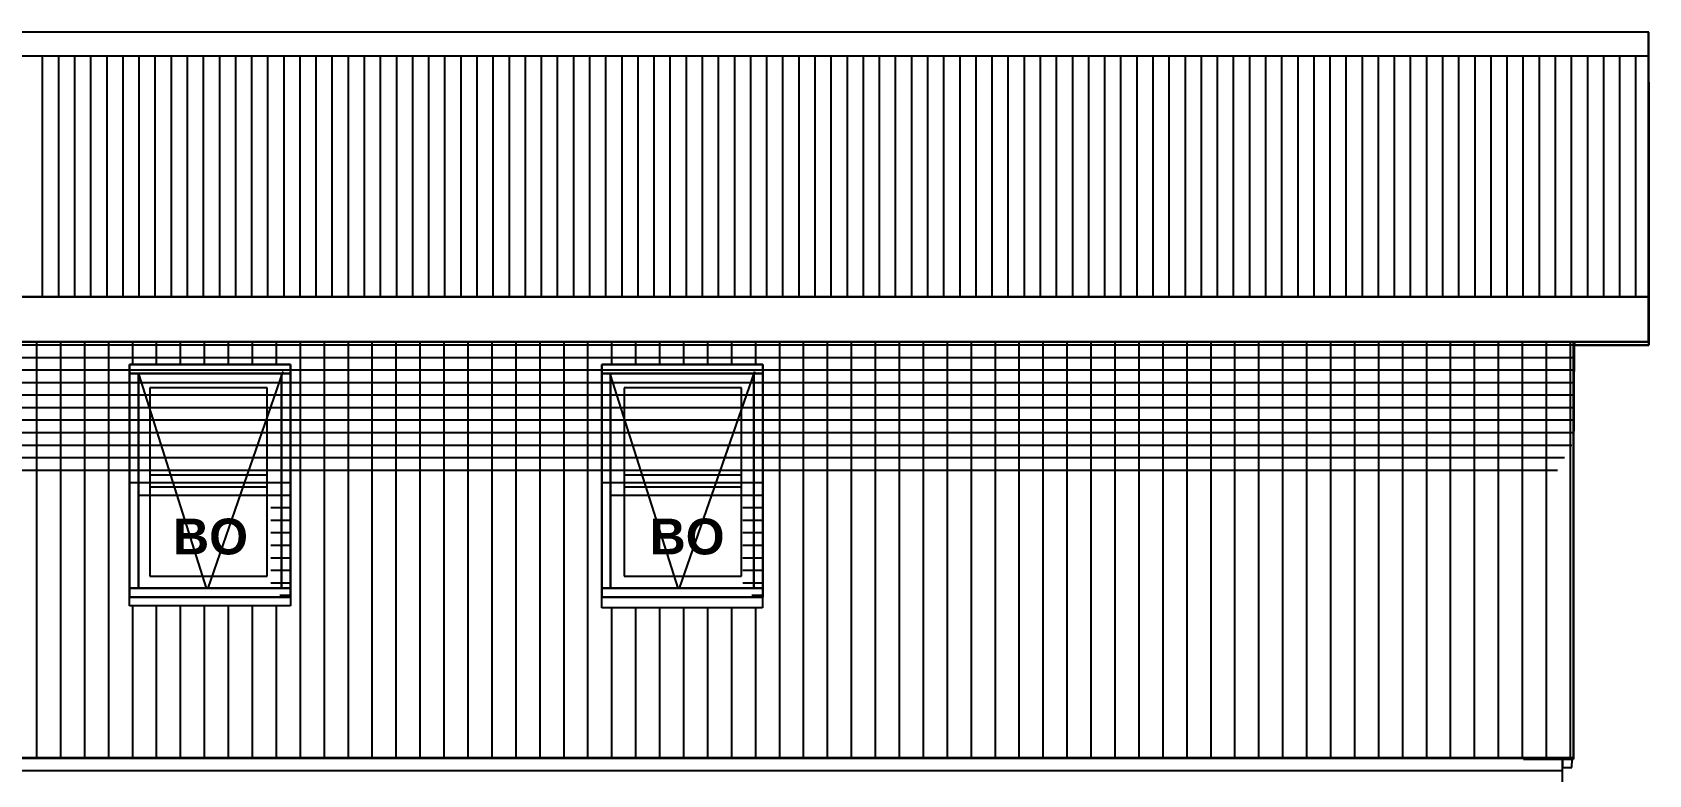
# Model space of a CAD drawing. Header units: millimetres. Extents: x -242231 to 419123, y -2399 to 525285.
# Drawn here: x -213887 to -204848, y 68307 to 72458 of the extents above; entities that cross this region are included whole.
import ezdxf

# ---------------------------------------------------------------- set-up
doc = ezdxf.new("R2010")
doc.units = ezdxf.units.MM
doc.styles.add('GENERATED_STYLE_3', font='swissb.ttf')

msp = doc.modelspace()

# ---------------------------------------------------------------- linework, layer by layer
for p, q in [((-204849.464, 72458.213), (-222553.186, 72458.213)), ((-204849.464, 70979.865), (-204849.464, 72458.213)), ((-204849.464, 72458.213), (-204849.464, 72179.583)), ((-204848.429, 72458.213), (-204849.464, 72458.213)), ((-204848.429, 72179.583), (-204848.429, 72458.213)), ((-204848.429, 72179.583), (-204849.464, 72179.583)), ((-204849.464, 72179.583), (-204849.464, 70979.865)), ((-204849.464, 72179.583), (-204848.429, 72179.583)), ((-204848.429, 70934.587), (-204848.429, 72179.583)), ((-222553.186, 70979.865), (-204849.464, 70979.865)), ((-204849.464, 70979.865), (-222553.186, 70979.865)), ((-204849.464, 70727.841), (-204849.464, 70979.865)), ((-204849.464, 70979.865), (-204849.464, 70934.587)), ((-204848.429, 70934.587), (-204849.464, 70934.587)), ((-204849.464, 70934.587), (-204849.464, 70727.841)), ((-204849.464, 70934.587), (-204848.429, 70934.587)), ((-204848.429, 70708.839), (-204848.429, 70934.587)), ((-222553.186, 70727.841), (-204849.464, 70727.841)), ((-205269.155, 70727.841), (-205269.155, 69725.761)), ((-205269.155, 69725.761), (-205263.135, 70727.841)), ((-205263.135, 70727.841), (-205269.155, 70727.841)), ((-205263.135, 70727.841), (-205263.249, 70708.839)), ((-205263.249, 70708.839), (-204848.429, 70708.839)), ((-204849.464, 70727.841), (-205263.135, 70727.841)), ((-212443.353, 70600.504), (-213343.353, 70600.504)), ((-213343.353, 70600.504), (-213343.353, 70550.504)), ((-212443.353, 70550.504), (-212443.353, 70600.504)), ((-209802.923, 70600.504), (-210702.923, 70600.504)), ((-210702.923, 70600.504), (-210702.923, 70550.504)), ((-209802.923, 70550.504), (-209802.923, 70600.504)), ((-213343.353, 70550.504), (-213293.353, 70550.504)), ((-213293.353, 70550.504), (-213343.353, 70550.504)), ((-213343.353, 70550.504), (-213343.353, 69350.504)), ((-212493.353, 70550.504), (-213293.353, 70550.504)), ((-213293.353, 70550.504), (-213293.353, 69350.504)), ((-213293.353, 70550.504), (-212493.353, 70550.504)), ((-213293.353, 69350.504), (-213293.353, 70550.504)), ((-212493.353, 69350.504), (-212493.353, 70550.504)), ((-212493.353, 70550.504), (-212443.353, 70550.504)), ((-212493.353, 70550.504), (-212493.353, 69350.504)), ((-212443.353, 70550.504), (-212493.353, 70550.504)), ((-212443.353, 69350.504), (-212443.353, 70550.504)), ((-210702.923, 70550.504), (-210652.923, 70550.504)), ((-210652.923, 70550.504), (-210702.923, 70550.504)), ((-210702.923, 70550.504), (-210702.923, 69350.504)), ((-209852.923, 70550.504), (-210652.923, 70550.504)), ((-210652.923, 70550.504), (-210652.923, 69350.504)), ((-210652.923, 70550.504), (-209852.923, 70550.504)), ((-210652.923, 69350.504), (-210652.923, 70550.504)), ((-209852.923, 69350.504), (-209852.923, 70550.504)), ((-209852.923, 70550.504), (-209802.923, 70550.504)), ((-209852.923, 70550.504), (-209852.923, 69350.504)), ((-209802.923, 70550.504), (-209852.923, 70550.504)), ((-209802.923, 69350.504), (-209802.923, 70550.504)), ((-213343.353, 69350.504), (-213293.353, 69350.504)), ((-213293.353, 69350.504), (-213343.353, 69350.504)), ((-213343.353, 69350.504), (-213343.353, 69300.504)), ((-213293.353, 69350.504), (-212493.353, 69350.504)), ((-212493.353, 69350.504), (-213293.353, 69350.504)), ((-212493.353, 69350.504), (-212443.353, 69350.504)), ((-212443.353, 69350.504), (-212493.353, 69350.504)), ((-212443.353, 69300.504), (-212443.353, 69350.504)), ((-210652.923, 69350.504), (-210702.923, 69350.504)), ((-210702.923, 69350.504), (-210702.923, 69300.504)), ((-210702.923, 69350.504), (-210652.923, 69350.504)), ((-210652.923, 69350.504), (-209852.923, 69350.504)), ((-209852.923, 69350.504), (-210652.923, 69350.504)), ((-209802.923, 69350.504), (-209852.923, 69350.504)), ((-209852.923, 69350.504), (-209802.923, 69350.504)), ((-209802.923, 69300.504), (-209802.923, 69350.504)), ((-213343.353, 69300.504), (-212443.353, 69300.504)), ((-210702.923, 69300.504), (-209802.923, 69300.504)), ((-205549.155, 68400.504), (-220689.738, 68400.504)), ((-205269.155, 68400.504), (-205549.155, 68400.504)), ((-205549.155, 68400.504), (-205549.155, 68394.371)), ((-205549.155, 68394.371), (-205549.155, 68400.504)), ((-205549.155, 68394.371), (-205269.155, 68394.371)), ((-205329.852, 68394.371), (-205549.155, 68394.371)), ((-205277.155, 68394.371), (-205329.852, 68394.371)), ((-205329.852, 68394.371), (-205329.852, 68347.348)), ((-205329.852, 68267.304), (-205329.852, 68394.371)), ((-205329.852, 68347.348), (-205277.437, 68347.348)), ((-205277.437, 68347.348), (-205277.155, 68394.371)), ((-205269.155, 68394.371), (-205269.155, 68400.504))]:
    msp.add_line(p, q)
at = {"linetype": 'Continuous'}
for p, q in [((-204849.464, 72458.213), (-222553.186, 72458.213)), ((-204849.464, 70979.865), (-204849.464, 72458.213)), ((-204849.464, 72458.213), (-204848.429, 72458.213)), ((-204848.429, 72179.583), (-204848.429, 72458.213)), ((-204849.464, 72324.552), (-222553.186, 72324.552)), ((-204849.464, 70979.851), (-204849.464, 72324.552)), ((-204849.464, 72179.583), (-204848.429, 72179.583)), ((-204848.429, 72179.583), (-204848.429, 70708.839)), ((-222553.186, 70979.865), (-204849.464, 70979.865)), ((-222553.186, 70979.851), (-204849.464, 70979.851)), ((-204849.464, 70727.841), (-204849.464, 70979.865)), ((-222553.186, 70727.841), (-204849.464, 70727.841)), ((-205269.155, 70727.316), (-221967.496, 70727.316)), ((-205269.155, 70727.841), (-205269.155, 68400.504)), ((-205269.155, 69725.761), (-205263.135, 70727.841)), ((-205269.155, 68399.679), (-205269.155, 70727.316)), ((-204848.429, 70708.839), (-205263.249, 70708.839)), ((-213343.353, 70600.504), (-212443.353, 70600.504)), ((-213343.353, 69300.504), (-213343.353, 70600.504)), ((-213343.353, 70600.504), (-212443.353, 70600.504)), ((-213343.353, 69250.493), (-213343.353, 70600.504)), ((-212443.353, 70600.504), (-212443.353, 69300.504)), ((-212443.353, 70600.504), (-212443.353, 69250.493)), ((-210702.923, 69300.504), (-210702.923, 70600.504)), ((-210702.923, 70600.504), (-209802.923, 70600.504)), ((-210702.923, 70600.504), (-209803.623, 70600.504)), ((-210702.923, 69240.517), (-210702.923, 70600.504)), ((-209803.623, 70600.504), (-209803.623, 69240.517)), ((-209802.923, 70600.504), (-209802.923, 69300.504)), ((-213293.353, 69350.504), (-213293.353, 70550.504)), ((-213293.353, 70550.504), (-212493.353, 70550.504)), ((-212912.214, 69350.504), (-213289.601, 70543.654)), ((-212903.752, 69350.504), (-212483.516, 70561.435)), ((-212493.353, 70550.504), (-212493.353, 69350.504)), ((-210652.923, 69350.504), (-210652.923, 70550.504)), ((-210652.923, 70550.504), (-209852.923, 70550.504)), ((-210275.535, 69350.504), (-210652.923, 70543.654)), ((-210267.073, 69350.504), (-209846.837, 70561.435)), ((-209852.923, 70550.504), (-209852.923, 69350.504)), ((-213229.111, 70469.92), (-213229.111, 69417.879)), ((-212573.021, 70469.92), (-213229.111, 70469.92)), ((-212573.021, 69417.879), (-212573.021, 70469.92)), ((-210577.939, 70469.92), (-210577.939, 69417.879)), ((-209921.849, 70469.92), (-210577.939, 70469.92)), ((-209921.849, 69417.879), (-209921.849, 70469.92)), ((-213229.111, 69981.482), (-213229.111, 69917.24)), ((-212573.021, 69981.482), (-213229.111, 69981.482)), ((-212573.021, 69917.24), (-212573.021, 69981.482)), ((-210577.672, 69981.482), (-210577.672, 69917.24)), ((-209921.582, 69981.482), (-210577.672, 69981.482)), ((-209921.582, 69917.24), (-209921.582, 69981.482)), ((-213229.111, 69917.24), (-212573.021, 69917.24)), ((-210577.672, 69917.24), (-209921.582, 69917.24)), ((-213229.111, 69417.879), (-212573.021, 69417.879)), ((-210577.939, 69417.879), (-209921.849, 69417.879)), ((-212493.353, 69350.504), (-213293.353, 69350.504)), ((-209852.923, 69350.504), (-210652.923, 69350.504)), ((-212443.353, 69300.504), (-213343.353, 69300.504)), ((-212443.353, 69250.493), (-213343.353, 69250.493)), ((-209802.923, 69300.504), (-210702.923, 69300.504)), ((-209803.623, 69240.517), (-210702.923, 69240.517)), ((-217067.797, 68400.504), (-205549.155, 68400.504)), ((-217067.734, 68399.679), (-205269.155, 68399.679)), ((-205549.155, 68400.504), (-205549.155, 68394.371)), ((-205269.155, 68394.371), (-205549.155, 68394.371)), ((-205329.852, 68267.304), (-205329.852, 68394.371)), ((-205329.852, 68347.348), (-205277.437, 68347.348)), ((-205277.437, 68347.348), (-205277.155, 68394.371)), ((-205269.155, 68400.504), (-205269.155, 68394.371))]:
    msp.add_line(p, q, dxfattribs=at)
at = {"color": 251, "linetype": 'Continuous', "lineweight": 25}
for p, q in [((-213831.224, 72324.552), (-213831.224, 70979.851)), ((-213741.224, 72324.552), (-213741.224, 70979.851)), ((-213651.224, 72324.552), (-213651.224, 70979.851)), ((-213561.224, 72324.552), (-213561.224, 70979.851)), ((-213471.224, 72324.552), (-213471.224, 70979.851)), ((-213381.224, 72324.552), (-213381.224, 70979.851)), ((-213291.224, 72324.552), (-213291.224, 70979.851)), ((-213201.224, 72324.552), (-213201.224, 70979.851)), ((-213111.224, 72324.552), (-213111.224, 70979.851)), ((-213021.224, 72324.552), (-213021.224, 70979.851)), ((-212931.224, 72324.552), (-212931.224, 70979.851)), ((-212841.224, 72324.552), (-212841.224, 70979.851)), ((-212751.224, 72324.552), (-212751.224, 70979.851)), ((-212661.224, 72324.552), (-212661.224, 70979.851)), ((-212571.224, 72324.552), (-212571.224, 70979.851)), ((-212481.224, 72324.552), (-212481.224, 70979.851)), ((-212391.224, 72324.552), (-212391.224, 70979.851)), ((-212301.224, 72324.552), (-212301.224, 70979.851)), ((-212211.224, 72324.552), (-212211.224, 70979.851)), ((-212121.224, 72324.552), (-212121.224, 70979.851)), ((-212031.224, 72324.552), (-212031.224, 70979.851)), ((-211941.224, 72324.552), (-211941.224, 70979.851)), ((-211851.224, 72324.552), (-211851.224, 70979.851)), ((-211761.224, 72324.552), (-211761.224, 70979.851)), ((-211671.224, 72324.552), (-211671.224, 70979.851)), ((-211581.224, 72324.552), (-211581.224, 70979.851)), ((-211491.224, 72324.552), (-211491.224, 70979.851)), ((-211401.224, 72324.552), (-211401.224, 70979.851)), ((-211311.224, 72324.552), (-211311.224, 70979.851)), ((-211221.224, 72324.552), (-211221.224, 70979.851)), ((-211131.224, 72324.552), (-211131.224, 70979.851)), ((-211041.224, 72324.552), (-211041.224, 70979.851)), ((-210951.224, 72324.552), (-210951.224, 70979.851)), ((-210861.224, 72324.552), (-210861.224, 70979.851)), ((-210771.224, 72324.552), (-210771.224, 70979.851)), ((-210681.224, 72324.552), (-210681.224, 70979.851)), ((-210591.224, 72324.552), (-210591.224, 70979.851)), ((-210501.224, 72324.552), (-210501.224, 70979.851)), ((-210411.224, 72324.552), (-210411.224, 70979.851)), ((-210321.224, 72324.552), (-210321.224, 70979.851)), ((-210231.224, 72324.552), (-210231.224, 70979.851)), ((-210141.224, 72324.552), (-210141.224, 70979.851)), ((-210051.224, 72324.552), (-210051.224, 70979.851)), ((-209961.224, 72324.552), (-209961.224, 70979.851)), ((-209871.224, 72324.552), (-209871.224, 70979.851)), ((-209781.224, 72324.552), (-209781.224, 70979.851)), ((-209691.224, 72324.552), (-209691.224, 70979.851)), ((-209601.224, 72324.552), (-209601.224, 70979.851)), ((-209511.224, 72324.552), (-209511.224, 70979.851)), ((-209421.224, 72324.552), (-209421.224, 70979.851)), ((-209331.224, 72324.552), (-209331.224, 70979.851)), ((-209241.224, 72324.552), (-209241.224, 70979.851)), ((-209151.224, 72324.552), (-209151.224, 70979.851)), ((-209061.224, 72324.552), (-209061.224, 70979.851)), ((-208971.224, 72324.552), (-208971.224, 70979.851)), ((-208881.224, 72324.552), (-208881.224, 70979.851)), ((-208791.224, 72324.552), (-208791.224, 70979.851)), ((-208701.224, 72324.552), (-208701.224, 70979.851)), ((-208611.224, 72324.552), (-208611.224, 70979.851)), ((-208521.224, 72324.552), (-208521.224, 70979.851)), ((-208431.224, 72324.552), (-208431.224, 70979.851)), ((-208341.224, 72324.552), (-208341.224, 70979.851)), ((-208251.224, 72324.552), (-208251.224, 70979.851)), ((-208161.224, 72324.552), (-208161.224, 70979.851)), ((-208071.224, 72324.552), (-208071.224, 70979.851)), ((-207981.224, 72324.552), (-207981.224, 70979.851)), ((-207891.224, 72324.552), (-207891.224, 70979.851)), ((-207801.224, 72324.552), (-207801.224, 70979.851)), ((-207711.224, 72324.552), (-207711.224, 70979.851)), ((-207621.224, 72324.552), (-207621.224, 70979.851)), ((-207531.224, 72324.552), (-207531.224, 70979.851)), ((-207441.224, 72324.552), (-207441.224, 70979.851)), ((-207351.224, 72324.552), (-207351.224, 70979.851)), ((-207261.224, 72324.552), (-207261.224, 70979.851)), ((-207171.224, 72324.552), (-207171.224, 70979.851)), ((-207081.224, 72324.552), (-207081.224, 70979.851)), ((-206991.224, 72324.552), (-206991.224, 70979.851)), ((-206901.224, 72324.552), (-206901.224, 70979.851)), ((-206811.224, 72324.552), (-206811.224, 70979.851)), ((-206721.224, 72324.552), (-206721.224, 70979.851)), ((-206631.224, 72324.552), (-206631.224, 70979.851)), ((-206541.224, 72324.552), (-206541.224, 70979.851)), ((-206451.224, 72324.552), (-206451.224, 70979.851)), ((-206361.224, 72324.552), (-206361.224, 70979.851)), ((-206271.224, 72324.552), (-206271.224, 70979.851)), ((-206181.224, 72324.552), (-206181.224, 70979.851)), ((-206091.224, 72324.552), (-206091.224, 70979.851)), ((-206001.224, 72324.552), (-206001.224, 70979.851)), ((-205911.224, 72324.552), (-205911.224, 70979.851)), ((-205821.224, 72324.552), (-205821.224, 70979.851)), ((-205731.224, 72324.552), (-205731.224, 70979.851)), ((-205641.224, 72324.552), (-205641.224, 70979.851)), ((-205551.224, 72324.552), (-205551.224, 70979.851)), ((-205461.224, 72324.552), (-205461.224, 70979.851)), ((-205371.224, 72324.552), (-205371.224, 70979.851)), ((-205281.224, 72324.552), (-205281.224, 70979.851)), ((-205191.224, 72324.552), (-205191.224, 70979.851)), ((-205101.224, 72324.552), (-205101.224, 70979.851)), ((-205011.224, 72324.552), (-205011.224, 70979.851)), ((-204921.224, 72324.552), (-204921.224, 70979.851)), ((-204849.464, 72110.504), (-204848.429, 72110.504)), ((-204849.464, 72040.504), (-204848.429, 72040.504)), ((-204849.464, 71970.504), (-204848.429, 71970.504)), ((-204849.464, 71900.504), (-204848.429, 71900.504)), ((-204849.464, 71830.504), (-204848.429, 71830.504)), ((-204849.464, 71760.504), (-204848.429, 71760.504)), ((-204849.464, 71690.504), (-204848.429, 71690.504)), ((-204849.464, 71620.504), (-204848.429, 71620.504)), ((-204849.464, 71550.504), (-204848.429, 71550.504)), ((-204849.464, 71480.504), (-204848.429, 71480.504)), ((-204849.464, 71410.504), (-204848.429, 71410.504)), ((-204849.464, 71340.504), (-204848.429, 71340.504)), ((-204849.464, 71270.504), (-204848.429, 71270.504)), ((-204849.464, 71200.504), (-204848.429, 71200.504)), ((-204849.464, 71130.504), (-204848.429, 71130.504)), ((-204849.464, 71060.504), (-204848.429, 71060.504)), ((-204849.464, 70990.504), (-204848.429, 70990.504)), ((-204849.464, 70920.504), (-204848.429, 70920.504)), ((-204849.464, 70850.504), (-204848.429, 70850.504)), ((-204849.464, 70780.504), (-204848.429, 70780.504)), ((-221968.487, 70710.504), (-205269.155, 70710.504)), ((-213863.638, 70727.316), (-213863.638, 68399.679)), ((-213729.638, 70727.316), (-213729.638, 68399.679)), ((-213595.638, 70727.316), (-213595.638, 68399.679)), ((-213461.638, 70727.316), (-213461.638, 68399.679)), ((-213327.638, 70727.316), (-213327.638, 70600.504)), ((-213193.638, 70727.316), (-213193.638, 70600.504)), ((-213059.638, 70727.316), (-213059.638, 70600.504)), ((-212925.638, 70727.316), (-212925.638, 70600.504)), ((-212791.638, 70727.316), (-212791.638, 70600.504)), ((-212657.638, 70727.316), (-212657.638, 70600.504)), ((-212523.638, 70727.316), (-212523.638, 70600.504)), ((-212389.638, 70727.316), (-212389.638, 68399.679)), ((-212255.638, 70727.316), (-212255.638, 68399.679)), ((-212121.638, 70727.316), (-212121.638, 68399.679)), ((-211987.638, 70727.316), (-211987.638, 68399.679)), ((-211853.638, 70727.316), (-211853.638, 68399.679)), ((-211719.638, 70727.316), (-211719.638, 68399.679)), ((-211585.638, 70727.316), (-211585.638, 68399.679)), ((-211451.638, 70727.316), (-211451.638, 68399.679)), ((-211317.638, 70727.316), (-211317.638, 68399.679)), ((-211183.638, 70727.316), (-211183.638, 68399.679)), ((-211049.638, 70727.316), (-211049.638, 68399.679)), ((-210915.638, 70727.316), (-210915.638, 68399.679)), ((-210781.638, 70727.316), (-210781.638, 68399.679)), ((-210647.638, 70727.316), (-210647.638, 70600.504)), ((-210513.638, 70727.316), (-210513.638, 70600.504)), ((-210379.638, 70727.316), (-210379.638, 70600.504)), ((-210245.638, 70727.316), (-210245.638, 70600.504)), ((-210111.638, 70727.316), (-210111.638, 70600.504)), ((-209977.638, 70727.316), (-209977.638, 70600.504)), ((-209843.638, 70727.316), (-209843.638, 70600.504)), ((-209709.638, 70727.316), (-209709.638, 68399.679)), ((-209575.638, 70727.316), (-209575.638, 68399.679)), ((-209441.638, 70727.316), (-209441.638, 68399.679)), ((-209307.638, 70727.316), (-209307.638, 68399.679)), ((-209173.638, 70727.316), (-209173.638, 68399.679)), ((-209039.638, 70727.316), (-209039.638, 68399.679)), ((-208905.638, 70727.316), (-208905.638, 68399.679)), ((-208771.638, 70727.316), (-208771.638, 68399.679)), ((-208637.638, 70727.316), (-208637.638, 68399.679)), ((-208503.638, 70727.316), (-208503.638, 68399.679)), ((-208369.638, 70727.316), (-208369.638, 68399.679)), ((-208235.638, 70727.316), (-208235.638, 68399.679)), ((-208101.638, 70727.316), (-208101.638, 68399.679)), ((-207967.638, 70727.316), (-207967.638, 68399.679)), ((-207833.638, 70727.316), (-207833.638, 68399.679)), ((-207699.638, 70727.316), (-207699.638, 68399.679)), ((-207565.638, 70727.316), (-207565.638, 68399.679)), ((-207431.638, 70727.316), (-207431.638, 68399.679)), ((-207297.638, 70727.316), (-207297.638, 68399.679)), ((-207163.638, 70727.316), (-207163.638, 68399.679)), ((-207029.638, 70727.316), (-207029.638, 68399.679)), ((-206895.638, 70727.316), (-206895.638, 68399.679)), ((-206761.638, 70727.316), (-206761.638, 68399.679)), ((-206627.638, 70727.316), (-206627.638, 68399.679)), ((-206493.638, 70727.316), (-206493.638, 68399.679)), ((-206359.638, 70727.316), (-206359.638, 68399.679)), ((-206225.638, 70727.316), (-206225.638, 68399.679)), ((-206091.638, 70727.316), (-206091.638, 68399.679)), ((-205957.638, 70727.316), (-205957.638, 68399.679)), ((-205823.638, 70727.316), (-205823.638, 68399.679)), ((-205689.638, 70727.316), (-205689.638, 68399.679)), ((-205555.638, 70727.316), (-205555.638, 68399.679)), ((-205421.638, 70727.316), (-205421.638, 68399.679)), ((-205287.638, 70727.316), (-205287.638, 68399.679)), ((-205269.155, 70710.504), (-205263.239, 70710.504)), ((-205263.239, 70710.504), (-204848.429, 70710.504)), ((-221968.487, 70640.504), (-205269.155, 70640.504)), ((-205269.155, 70640.504), (-205263.659, 70640.504)), ((-214213.675, 70570.504), (-213343.353, 70570.504)), ((-213343.353, 70570.504), (-212443.353, 70570.504)), ((-212443.353, 70570.504), (-210702.923, 70570.504)), ((-210702.923, 70570.504), (-209802.923, 70570.504)), ((-209802.923, 70570.504), (-205269.155, 70570.504)), ((-205269.155, 70570.504), (-205264.08, 70570.504)), ((-214213.675, 70500.504), (-213343.353, 70500.504)), ((-214213.675, 70430.504), (-213343.353, 70430.504)), ((-213343.353, 70500.504), (-213293.353, 70500.504)), ((-213343.353, 70430.504), (-213293.353, 70430.504)), ((-213293.353, 70500.504), (-212493.353, 70500.504)), ((-213293.353, 70430.504), (-212493.353, 70430.504)), ((-212493.353, 70500.504), (-212443.353, 70500.504)), ((-212493.353, 70430.504), (-212443.353, 70430.504)), ((-212443.353, 70500.504), (-210702.923, 70500.504)), ((-212443.353, 70430.504), (-210702.923, 70430.504)), ((-210702.923, 70500.504), (-210652.923, 70500.504)), ((-210702.923, 70430.504), (-210652.923, 70430.504)), ((-210652.923, 70500.504), (-209852.923, 70500.504)), ((-210652.923, 70430.504), (-209852.923, 70430.504)), ((-209852.923, 70500.504), (-209802.923, 70500.504)), ((-209852.923, 70430.504), (-209802.923, 70430.504)), ((-209802.923, 70500.504), (-205269.155, 70500.504)), ((-209802.923, 70430.504), (-205269.155, 70430.504)), ((-205269.155, 70500.504), (-205264.501, 70500.504)), ((-214213.675, 70360.504), (-213343.353, 70360.504)), ((-213343.353, 70360.504), (-213293.353, 70360.504)), ((-213293.353, 70360.504), (-212493.353, 70360.504)), ((-212493.353, 70360.504), (-212443.353, 70360.504)), ((-212443.353, 70360.504), (-210702.923, 70360.504)), ((-210702.923, 70360.504), (-210652.923, 70360.504)), ((-210652.923, 70360.504), (-209852.923, 70360.504)), ((-209852.923, 70360.504), (-209802.923, 70360.504)), ((-209802.923, 70360.504), (-205269.155, 70360.504)), ((-214213.675, 70290.504), (-213343.353, 70290.504)), ((-213343.353, 70290.504), (-213293.353, 70290.504)), ((-213293.353, 70290.504), (-212493.353, 70290.504)), ((-212493.353, 70290.504), (-212443.353, 70290.504)), ((-212443.353, 70290.504), (-210702.923, 70290.504)), ((-210702.923, 70290.504), (-210652.923, 70290.504)), ((-210652.923, 70290.504), (-209852.923, 70290.504)), ((-209852.923, 70290.504), (-209802.923, 70290.504)), ((-209802.923, 70290.504), (-205269.155, 70290.504)), ((-214213.675, 70220.504), (-213343.353, 70220.504)), ((-214213.675, 70150.504), (-213343.353, 70150.504)), ((-213343.353, 70220.504), (-213293.353, 70220.504)), ((-213343.353, 70150.504), (-213293.353, 70150.504)), ((-213293.353, 70220.504), (-212493.353, 70220.504)), ((-213293.353, 70150.504), (-212493.353, 70150.504)), ((-212493.353, 70220.504), (-212443.353, 70220.504)), ((-212493.353, 70150.504), (-212443.353, 70150.504)), ((-212443.353, 70220.504), (-210702.923, 70220.504)), ((-212443.353, 70150.504), (-210702.923, 70150.504)), ((-210702.923, 70220.504), (-210652.923, 70220.504)), ((-210702.923, 70150.504), (-210652.923, 70150.504)), ((-210652.923, 70220.504), (-209852.923, 70220.504)), ((-210652.923, 70150.504), (-209852.923, 70150.504)), ((-209852.923, 70220.504), (-209802.923, 70220.504)), ((-209852.923, 70150.504), (-209802.923, 70150.504)), ((-209802.923, 70220.504), (-205269.155, 70220.504)), ((-209802.923, 70150.504), (-205278.348, 70150.504)), ((-214213.675, 70080.504), (-213343.353, 70080.504)), ((-213343.353, 70080.504), (-213293.353, 70080.504)), ((-213293.353, 70080.504), (-212493.353, 70080.504)), ((-212493.353, 70080.504), (-212443.353, 70080.504)), ((-212443.353, 70080.504), (-210702.923, 70080.504)), ((-210702.923, 70080.504), (-210652.923, 70080.504)), ((-210652.923, 70080.504), (-209852.923, 70080.504)), ((-209852.923, 70080.504), (-209802.923, 70080.504)), ((-209802.923, 70080.504), (-205318.597, 70080.504)), ((-214213.675, 70010.504), (-213343.353, 70010.504)), ((-213343.353, 70010.504), (-213293.353, 70010.504)), ((-213293.353, 70010.504), (-212493.353, 70010.504)), ((-212493.353, 70010.504), (-212443.353, 70010.504)), ((-212443.353, 70010.504), (-210702.923, 70010.504)), ((-210702.923, 70010.504), (-210652.923, 70010.504)), ((-210652.923, 70010.504), (-209852.923, 70010.504)), ((-209852.923, 70010.504), (-209802.923, 70010.504)), ((-209802.923, 70010.504), (-205358.847, 70010.504)), ((-213343.353, 69940.504), (-213293.353, 69940.504)), ((-213293.353, 69940.504), (-212493.353, 69940.504)), ((-213293.353, 69870.504), (-212493.353, 69870.504)), ((-212493.353, 69940.504), (-212443.353, 69940.504)), ((-212493.353, 69870.504), (-212443.353, 69870.504)), ((-210702.923, 69940.504), (-210652.923, 69940.504)), ((-210652.923, 69940.504), (-209852.923, 69940.504)), ((-210652.923, 69870.504), (-209852.923, 69870.504)), ((-209852.923, 69940.504), (-209802.923, 69940.504)), ((-209852.923, 69870.504), (-209802.923, 69870.504)), ((-212553.353, 69800.504), (-212493.353, 69800.504)), ((-212493.353, 69800.504), (-212443.353, 69800.504)), ((-209912.923, 69800.504), (-209852.923, 69800.504)), ((-209852.923, 69800.504), (-209802.923, 69800.504)), ((-212553.353, 69730.504), (-212493.353, 69730.504)), ((-212493.353, 69730.504), (-212443.353, 69730.504)), ((-209912.923, 69730.504), (-209852.923, 69730.504)), ((-209852.923, 69730.504), (-209802.923, 69730.504)), ((-212553.353, 69660.504), (-212493.353, 69660.504)), ((-212493.353, 69660.504), (-212443.353, 69660.504)), ((-209912.923, 69660.504), (-209852.923, 69660.504)), ((-209852.923, 69660.504), (-209802.923, 69660.504)), ((-212553.353, 69590.504), (-212493.353, 69590.504)), ((-212553.353, 69520.504), (-212493.353, 69520.504)), ((-212493.353, 69590.504), (-212443.353, 69590.504)), ((-212493.353, 69520.504), (-212443.353, 69520.504)), ((-209912.923, 69590.504), (-209852.923, 69590.504)), ((-209912.923, 69520.504), (-209852.923, 69520.504)), ((-209852.923, 69590.504), (-209802.923, 69590.504)), ((-209852.923, 69520.504), (-209802.923, 69520.504)), ((-212553.353, 69450.504), (-212493.353, 69450.504)), ((-212493.353, 69450.504), (-212443.353, 69450.504)), ((-209912.923, 69450.504), (-209852.923, 69450.504)), ((-209852.923, 69450.504), (-209802.923, 69450.504)), ((-212553.353, 69380.504), (-212493.353, 69380.504)), ((-212493.353, 69380.504), (-212443.353, 69380.504)), ((-209912.923, 69380.504), (-209852.923, 69380.504)), ((-209852.923, 69380.504), (-209802.923, 69380.504)), ((-213327.638, 69250.493), (-213327.638, 68399.679)), ((-213193.638, 69250.493), (-213193.638, 68399.679)), ((-213059.638, 69250.493), (-213059.638, 68399.679)), ((-212925.638, 69250.493), (-212925.638, 68399.679)), ((-212791.638, 69250.493), (-212791.638, 68399.679)), ((-212657.638, 69250.493), (-212657.638, 68399.679)), ((-212523.638, 69250.493), (-212523.638, 68399.679)), ((-212503.353, 69310.504), (-212443.353, 69310.504)), ((-210647.638, 69240.517), (-210647.638, 68399.679)), ((-210513.638, 69240.517), (-210513.638, 68399.679)), ((-210379.638, 69240.517), (-210379.638, 68399.679)), ((-210245.638, 69240.517), (-210245.638, 68399.679)), ((-210111.638, 69240.517), (-210111.638, 68399.679)), ((-209977.638, 69240.517), (-209977.638, 68399.679)), ((-209862.923, 69310.504), (-209802.923, 69310.504)), ((-209843.638, 69240.517), (-209843.638, 68399.679)), ((-217128, 68330.504), (-205329.852, 68330.504))]:
    msp.add_line(p, q, dxfattribs=at)

# ---------------------------------------------------------------- texts
at = {"style": 'GENERATED_STYLE_3'}
for p in [(-213099.839, 69538.777), (-210434.877, 69538.777)]:
    msp.add_text('BO', height=200, dxfattribs=at).set_placement(p)

doc.saveas('drawing.dxf')
